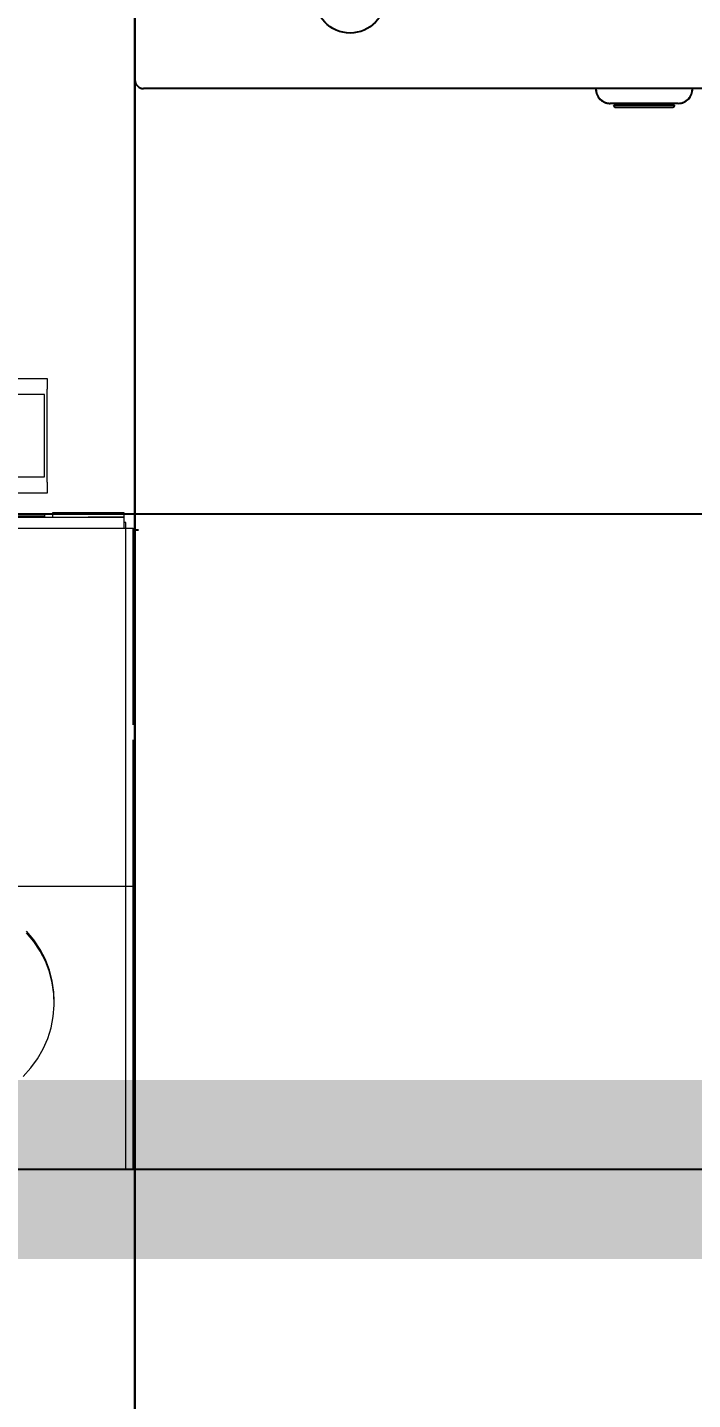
# Model space of a CAD drawing. Header units: centimetres. Extents: x 405564 to 502064, y 46284 to 60634.
# Drawn here: x 454300.25 to 454318.82, y 52977.85 to 53016.14 of the extents above; entities that cross this region are included whole.
import ezdxf
from ezdxf import colors
from ezdxf.entities.mleader import LeaderData, LeaderLine
from ezdxf.math import Vec2, Vec3
from ezdxf.xclip import XClip

# ---------------------------------------------------------------- set-up
doc = ezdxf.new("R2010")
doc.units = ezdxf.units.CM
doc.header["$XCLIPFRAME"] = 0
for name, pattern in [('3+1_3b$0$DASHED', [0.25, 0.125, -0.125]), ('SLD-2点鎖線', [12.7, 6.35, -1.27, 1.27, -1.27, 1.27, -1.27]), ('SLD-実線', [0])]:
    doc.linetypes.add(name, pattern=pattern)
for name, color, linetype in [('---___EB_draft03_cihazlar', 8, 'Continuous'), ('0-KRCN-ASMATAVAN-130426', 8, 'Continuous'), ('AS_DUV', 8, 'Continuous'), ('AS_PYZ_BINA', 8, 'Continuous')]:
    doc.layers.add(name, color=color, linetype=linetype)
doc.layers.add('0-KRCN-MİMARİ-220526', color=8, linetype='Continuous', lineweight=9)
doc.layers.add('OL_Ic', color=8, linetype='Continuous', lineweight=9)
doc.styles.add('Kalin02', font='arialbd.ttf')
doc.styles.add('Normal_ITL', font='swissi.ttf')

# ---------------------------------------------------------------- blocks, each defined once
blk = doc.blocks.new('RejectConveyor1M')
at = {"layer": '---___EB_draft03_cihazlar'}
blk.add_line((277156.658, -39727.246), (277156.658, -39727.096), dxfattribs=at)
at = {"layer": '---___EB_draft03_cihazlar', "linetype": 'Continuous', "lineweight": 15}
for p, q in [((277156.188, -39727.496), (277156.188, -39729.496)), ((277156.308, -39727.496), (277156.188, -39727.496)), ((277156.308, -39728.496), (277156.308, -39727.496)), ((277156.308, -39727.496), (277156.308, -39728.5)), ((277156.608, -39727.496), (277156.308, -39727.496)), ((277156.608, -39727.446), (277156.458, -39727.446)), ((277156.458, -39727.446), (277156.458, -39727.496)), ((277156.708, -39727.246), (277156.608, -39727.246)), ((277156.608, -39727.446), (277156.608, -39727.246)), ((277156.608, -39826.946), (277156.608, -39727.446)), ((277156.708, -39727.446), (277156.608, -39727.446)), ((277162.101, -39727.246), (277156.708, -39727.246)), ((277158.358, -39727.446), (277156.708, -39727.446)), ((277166.6, -39727.446), (277156.708, -39727.446)), ((277166.6, -39727.446), (277159.643, -39727.446)), ((277166.6, -39727.246), (277162.514, -39727.246)), ((277166.6, -39727.446), (277166.6, -39727.246)), ((277172.978, -39727.246), (277166.6, -39727.246)), ((277166.6, -39826.946), (277166.6, -39727.446)), ((277172.978, -39727.446), (277166.6, -39727.446)), ((277174.508, -39727.246), (277172.978, -39727.246)), ((277174.508, -39727.446), (277172.978, -39727.446)), ((277174.508, -39727.446), (277174.508, -39727.246)), ((277174.508, -39826.946), (277174.508, -39727.446)), ((277156.308, -39776.146), (277156.308, -39728.496)), ((277152.433, -39730.796), (277152.433, -39729.646)), ((277152.433, -39729.646), (277152.733, -39729.646)), ((277155.333, -39729.646), (277152.733, -39729.646)), ((277152.883, -39729.721), (277152.883, -39730.721)), ((277155.183, -39729.721), (277152.883, -39729.721)), ((277155.183, -39730.721), (277155.183, -39729.721)), ((277155.333, -39729.646), (277155.633, -39729.646)), ((277155.633, -39729.646), (277155.633, -39730.796)), ((277156.188, -39729.496), (277156.308, -39729.496)), ((277156.238, -39729.721), (277156.238, -39774.921)), ((277156.238, -39729.721), (277156.288, -39729.721)), ((277156.288, -39729.721), (277156.288, -39774.921)), ((277156.288, -39729.721), (277156.308, -39729.721)), ((277156.308, -39729.821), (277156.288, -39729.821))]:
    blk.add_line(p, q, dxfattribs=at)
at = {"layer": '---___EB_draft03_cihazlar', "color": 1, "const_width": 5}
blk.add_lwpolyline([(277174.508, -39727.196), (277174.508, -39827.196)], dxfattribs=at)
at = {"layer": '---___EB_draft03_cihazlar', "color": 1, "linetype": '3+1_3b$0$DASHED', "ltscale": 150}
blk.add_lwpolyline([(277013.508, -39727.196), (277249.508, -39727.196), (277249.508, -39827.196), (277013.508, -39827.196), (277013.508, -39727.196)], dxfattribs=at)
at = {"layer": '---___EB_draft03_cihazlar', "color": 1}
blk.add_lwpolyline([(277088.508, -39727.196), (277174.508, -39727.196), (277174.508, -39827.196), (277088.508, -39827.196), (277088.508, -39727.196)], dxfattribs=at)
at = {"layer": '---___EB_draft03_cihazlar', "linetype": 'Continuous', "lineweight": 15, "flags": 128}
for points in [[(277169.807, -39729.446), (277169.562, -39729.456), (277169.25, -39729.501), (277168.943, -39729.58), (277168.647, -39729.693), (277168.365, -39729.838), (277168.099, -39730.014), (277167.854, -39730.218)], [(277169.609, -39729.456), (277169.297, -39729.501), (277168.99, -39729.58), (277168.694, -39729.693), (277168.412, -39729.838), (277168.146, -39730.014), (277167.901, -39730.218)], [(277171.91, -39730.318), (277171.674, -39730.102), (277171.418, -39729.913), (277171.142, -39729.754), (277170.852, -39729.627), (277170.55, -39729.532), (277170.24, -39729.472), (277169.925, -39729.446), (277169.609, -39729.456)]]:
    blk.add_lwpolyline(points, dxfattribs=at)
at = {"layer": '---___EB_draft03_cihazlar', "linetype": 'Continuous', "lineweight": 15}
blk.add_open_spline([(277174.508, -39727.446), (277174.503, -39727.446), (277174.493, -39727.446), (277174.411, -39727.446), (277174.276, -39727.446), (277174.087, -39727.446), (277173.851, -39727.446), (277173.58, -39727.446), (277173.287, -39727.446), (277173.08, -39727.446), (277172.978, -39727.446)], degree=3, knots=[0, 0, 0, 0, 0.1188962, 0.2428755, 0.3704871, 0.5000004, 0.6295123, 0.7571256, 0.8811033, 1, 1, 1, 1], dxfattribs=at)
at = {"layer": '---___EB_draft03_cihazlar', "insert": (277013.508, -39727.196), "char_height": 15, "attachment_point": 1, "style": 'Kalin02'}
blk.add_mtext_dynamic_manual_height_columns('Reject \\PConveyor 1M', width=590.73159, gutter_width=750, heights=[137.08], dxfattribs=at)
blk = doc.blocks.new('SMD Dizgi Makinesi')
at = {"layer": '---___EB_draft03_cihazlar', "linetype": 'SLD-実線'}
for p, q in [((275641.917, -39846.466), (275641.917, -39867.917)), ((275642.33, -39852.985), (275642.33, -39854.888)), ((275642.382, -39853.085), (275642.382, -39854.049)), ((275642.434, -39854.738), (275642.434, -39853.135)), ((275642.382, -39854.049), (275642.382, -39854.788)), ((275641.669, -39868.157), (275633.651, -39868.157))]:
    blk.add_line(p, q, dxfattribs=at)
at = {"layer": '---___EB_draft03_cihazlar', "linetype": 'SLD-2点鎖線'}
for p, q in [((275641.917, -39846.466), (275641.917, -39867.917)), ((275642.33, -39852.985), (275642.33, -39854.888)), ((275642.382, -39853.085), (275642.382, -39854.049)), ((275642.434, -39854.738), (275642.434, -39853.135)), ((275642.382, -39854.049), (275642.382, -39854.788)), ((275641.669, -39868.157), (275633.651, -39868.157))]:
    blk.add_line(p, q, dxfattribs=at)
at = {"layer": '---___EB_draft03_cihazlar', "color": 1, "const_width": 5}
blk.add_lwpolyline([(275672.077, -39868.157), (275672.077, -39731.157)], dxfattribs=at)
at = {"layer": '---___EB_draft03_cihazlar', "color": 1, "linetype": '3+1_3b$0$DASHED', "ltscale": 150}
blk.add_lwpolyline([(275341.077, -39731.157), (275757.077, -39731.157), (275757.077, -39868.157), (275341.077, -39868.157), (275341.077, -39731.157)], dxfattribs=at)
at = {"layer": '---___EB_draft03_cihazlar', "color": 1}
blk.add_lwpolyline([(275426.077, -39731.157), (275672.077, -39731.157), (275672.077, -39868.157), (275426.077, -39868.157), (275426.077, -39731.157)], dxfattribs=at)
at = {"layer": '---___EB_draft03_cihazlar', "linetype": 'SLD-2点鎖線'}
for centre, major_axis, start_param, end_param in [((275641.917, -39852.985), (-0.413, 0), 3.141593, 4.712389), ((275642.382, -39853.135), (-0.0517, 0), 3.141593, 4.712389), ((275641.917, -39854.888), (-0.413, 0), 1.570796, 3.141593), ((275642.382, -39854.738), (-0.0517, 0), 1.570796, 3.141593), ((275641.669, -39867.917), (-0.248, 0), 1.570796, 3.141593)]:
    blk.add_ellipse(centre, major_axis=major_axis, ratio=0.969208, start_param=start_param, end_param=end_param, dxfattribs=at)
at = {"layer": '---___EB_draft03_cihazlar', "linetype": 'SLD-実線'}
for centre, major_axis, start_param, end_param in [((275641.917, -39852.985), (-0.413, 0), 3.141593, 4.712389), ((275642.382, -39853.135), (-0.0517, 0), 3.141593, 4.712389), ((275641.917, -39854.888), (-0.413, 0), 1.570796, 3.141593), ((275642.382, -39854.738), (-0.0517, 0), 1.570796, 3.141593), ((275641.669, -39867.917), (-0.248, 0), 1.570796, 3.141593)]:
    blk.add_ellipse(centre, major_axis=major_axis, ratio=0.969208, start_param=start_param, end_param=end_param, dxfattribs=at)
at = {"layer": '---___EB_draft03_cihazlar'}
blk.add_ellipse((275639.334, -39862.148), major_axis=(-1.033, 0), ratio=0.969208, start_param=4.712389, end_param=10.995574, dxfattribs=at)
blk = doc.blocks.new('A$Ca63a641c')
at = {"layer": 'AS_PYZ_BINA'}
ml = blk.add_multileader_mtext('Standard', dxfattribs=at)
ml.set_content('EST boyalı panel çit ve panel çit kapı (AS 51.101)', color=256, style='Normal_ITL')
ml.set_leader_properties()
ml.build(insert=Vec2(0, 0))
ml.multileader.update_dxf_attribs({"dogleg_length": 0.379, "arrow_head_size": 17.043, "scale": 75})
ctx = ml.context
ctx.base_point, ctx.scale, ctx.char_height, ctx.arrow_head_size, ctx.landing_gap_size, ctx.plane_origin = Vec3(140.513, 464.302), 75, 20, 17.043, 14.202, Vec3(92.505, 620.113)
notes = []
notes.append((ctx, [(0, (1, 1, 0), (112.109, 464.302), (1, 0), 28.404, [(0, [(68.504, 410)], 0, [])])]))
ctx.mtext.insert, ctx.mtext.width, ctx.mtext.flow_direction = Vec3(154.715, 477.513), 604.56338, 5
for ctx, leaders in notes:
    for number, flags, end, landing, length, lines in leaders:
        leader = LeaderData()
        leader.index, (leader.has_last_leader_line, leader.has_dogleg_vector, leader.attachment_direction) = number, flags
        leader.last_leader_point, leader.dogleg_vector, leader.dogleg_length = Vec3(end), Vec3(landing), length
        for number, points, colour, breaks in lines:
            line = LeaderLine()
            line.index, line.vertices, line.color, line.breaks = number, Vec3.list(points), colors.encode_raw_color(colour), breaks
            leader.lines.append(line)
        ctx.leaders.append(leader)
blk = doc.blocks.new('A$C85dec720')
at = {"layer": 'OL_Ic'}
blk.add_blockref('A$Ca63a641c', (5315.078, 5344.253, 28.4), dxfattribs=at)
blk = doc.blocks.new('A$C6A10300A')
at = {"layer": '---___EB_draft03_cihazlar', "rotation": 270}
for name, p in [('SMD Dizgi Makinesi', (56107.337, 268022.333)), ('RejectConveyor1M', (55966.375, 269524.763))]:
    blk.add_blockref(name, p, dxfattribs=at)
at = {"layer": 'AS_DUV'}
ref = blk.add_blockref('A$C85dec720', (28900.964, -17748.984), dxfattribs=dict(at, rotation=105.0255580063709))
XClip(ref).set_block_clipping_path([(6220.3367769278, 6783.7313721173), (4126.4071464743, -1017.0000000052), (7354.8298234051, -1883.5969356479), (9448.7594538586, 5917.1344364745)])

msp = doc.modelspace()

# ---------------------------------------------------------------- linework, layer by layer
at = {"layer": '0-KRCN-ASMATAVAN-130426'}
msp.add_line((454059.746, 53002.563), (454839.746, 53002.563), dxfattribs=at)

# ---------------------------------------------------------------- next in the draw order: block references
at = {"layer": '0-KRCN-MİMARİ-220526'}
msp.add_blockref('A$C6A10300A', (438064.066, 60634.016), dxfattribs=at)

doc.saveas('drawing.dxf')
